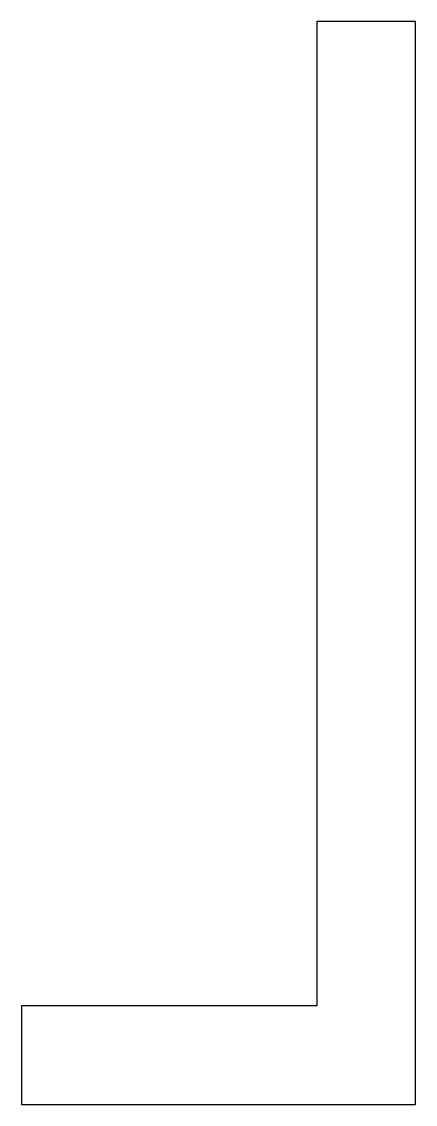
# Model space of a CAD drawing. Header units: metres. Extents: x 0 to 20, y -5 to 50.
import ezdxf

# ---------------------------------------------------------------- set-up
doc = ezdxf.new("R2010")
doc.units = ezdxf.units.M

msp = doc.modelspace()

# ---------------------------------------------------------------- linework, layer by layer
for p, q in [((20, 50), (15, 50)), ((15, 50), (15, 0)), ((20, -5), (20, 50)), ((0, 0), (0, -5)), ((15, 0), (0, 0)), ((0, -5), (20, -5))]:
    msp.add_line(p, q)

doc.saveas('drawing.dxf')
